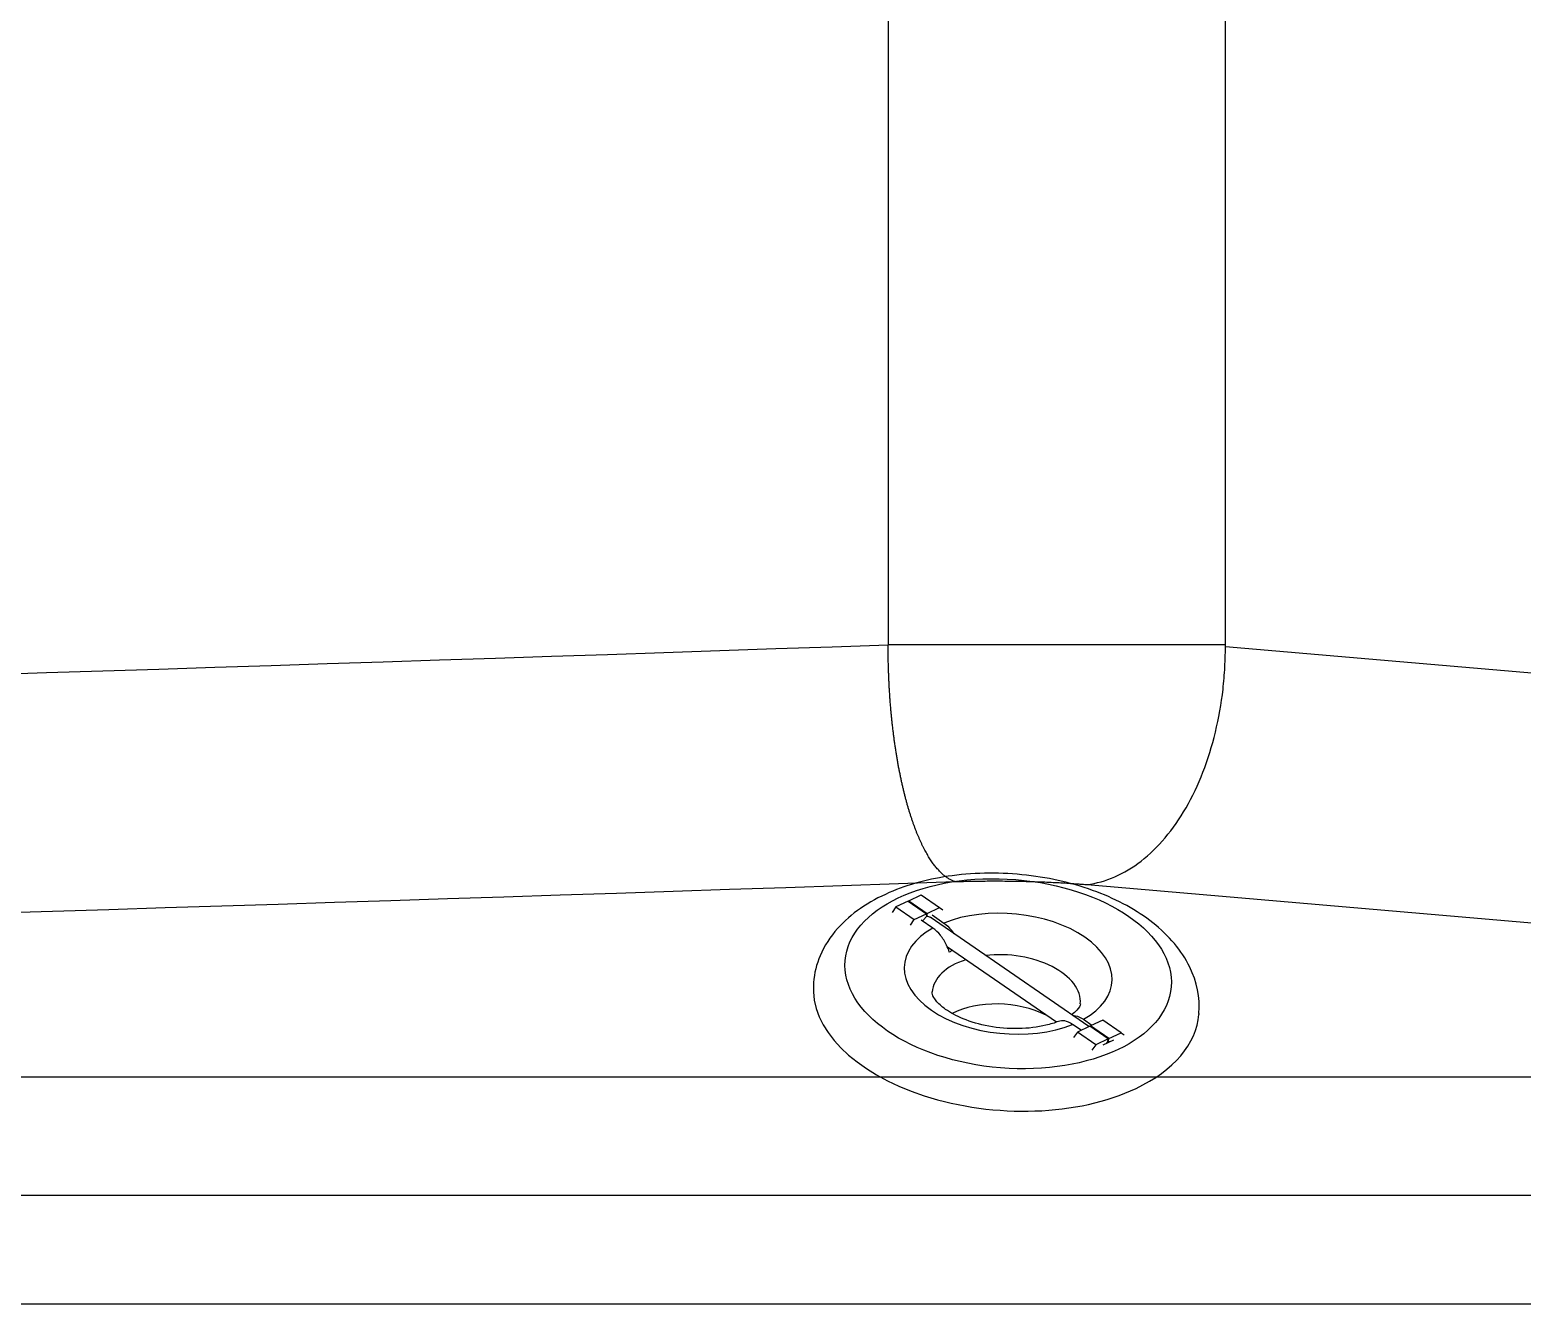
# Model space of a CAD drawing. Header units: inches. Extents: x 0 to 84, y -22 to 124.
# Drawn here: x 52.21 to 58.49, y 10.6 to 15.95 of the extents above; entities that cross this region are included whole.
import ezdxf

# ---------------------------------------------------------------- set-up
doc = ezdxf.new("R2010")
doc.units = ezdxf.units.IN
doc.header["$MEASUREMENT"] = 0
doc.layers.add('1', color=4, linetype='Continuous')

# ---------------------------------------------------------------- blocks, each defined once
blk = doc.blocks.new('TEMPPROB555555')
at = {"layer": '1', "extrusion": (8.32667e-17, 0.816497, 0.57735)}
for p, q in [((-0.3179, 0.7547), (-0.3143, 0.7567)), ((-0.0651, 0.5316), (-0.0651, 0.5479)), ((-0.0651, 0.5316), (-0.0651, 0.4377)), ((-0.0156, 0.503), (-0.0651, 0.5316)), ((-0.022, 0.523), (0.0219, 0.4977)), ((-0.0051, 0.509), (-0.0156, 0.503)), ((-0.0156, 0.503), (-0.0156, 0.4091)), ((-0.0023, 0.5074), (-0.0128, 0.5014)), ((-0.0068, 0.5142), (-0.0051, 0.509)), ((-0.0051, 0.509), (-0.0051, 0.5058)), ((0.0067, 0.5064), (-0.0023, 0.5074)), ((-0.0128, 0.5014), (-0.0128, 0.4075)), ((-0.0128, 0.5014), (0.0367, 0.4728)), ((0.0367, 0.4728), (0.0367, 0.3789)), ((0.0367, 0.4728), (0.065, 0.4728)), ((-0.0651, 0.4377), (-0.0156, 0.4091)), ((-0.022, 0.369), (-0.022, 0.4128)), ((-0.0156, 0.4091), (-0.0128, 0.4107)), ((-0.0128, 0.4075), (0.0367, 0.3789)), ((-0.0091, 0.4053), (-0.0091, -0.4053)), ((0.0219, 0.3874), (0.0219, 0.3437)), ((0.0367, 0.3789), (0.065, 0.3789)), ((0.0529, 0.2825), (0.0529, -0.2732)), ((-0.022, -0.4037), (-0.022, -0.3436)), ((0.0219, -0.369), (0.0219, -0.429)), ((-0.0651, -0.3952), (-0.0651, -0.3788)), ((-0.0156, -0.4237), (-0.0651, -0.3952)), ((-0.0651, -0.4891), (-0.0651, -0.3952)), ((-0.0051, -0.4177), (-0.0156, -0.4237)), ((-0.0156, -0.5176), (-0.0156, -0.4237)), ((-0.0128, -0.4254), (-0.0023, -0.4193)), ((0.0367, -0.4539), (-0.0128, -0.4254)), ((-0.0128, -0.5193), (-0.0128, -0.4254)), ((-0.0116, -0.3977), (-0.0088, -0.4063)), ((-0.0083, -0.4078), (-0.0051, -0.4177)), ((-0.0051, -0.4209), (-0.0051, -0.4177)), ((-0.0023, -0.4193), (0.0148, -0.4212)), ((0.0175, -0.4215), (0.0219, -0.4219)), ((-0.0156, -0.5176), (-0.0651, -0.4891)), ((0.065, -0.4539), (0.0367, -0.4539)), ((0.0367, -0.5478), (0.0367, -0.4539)), ((-0.0128, -0.516), (-0.0156, -0.5176)), ((-0.0128, -0.5193), (0.0367, -0.5478)), ((0.0367, -0.5478), (0.065, -0.5478)), ((0.4946, -0.6526), (0.4982, -0.6506))]:
    blk.add_line(p, q, dxfattribs=at)
at = {"layer": '1'}
for centre, major_axis, start_param, end_param in [((0.0919, 0.0531), (0.4062, -0.7036), 2.356194, 3.141593), ((0.0919, 0.0531), (0.4062, -0.7036), 0, 2.356194), ((0, 0), (-0.2188, 0.3789), -0.714362, 2.285158), ((0.0884, 0.051), (-0.1562, 0.2706), 0, 1.899196), ((0, 0), (-0.2188, 0.3789), 2.426992, 5.42699), ((0.2613, 0.1509), (-0.1494, 0.2588), 0.951605, 2.403948), ((0.0884, 0.051), (-0.1562, 0.2706), 2.194818, 3.141593), ((0.0438, 0.0253), (-0.1648, 0.2854), 2.395012, 2.450246)]:
    blk.add_ellipse(centre, major_axis=major_axis, ratio=0.57735, start_param=start_param, end_param=end_param, dxfattribs=at)
blk.add_ellipse((0, 0), major_axis=(-0.3438, 0.5954), ratio=0.57735, dxfattribs=at)
for points, knots in [([(-0.3179, 0.7547), (-0.3757, 0.7213), (-0.4224, 0.6725), (-0.4946, 0.5453), (-0.5158, 0.4651), (-0.5267, 0.2942), (-0.5173, 0.2037), (-0.4711, 0.0159), (-0.4339, -0.0798), (-0.3353, -0.2646), (-0.2745, -0.3515), (-0.1412, -0.4986), (-0.0708, -0.5588), (0.0835, -0.655), (0.1675, -0.6878), (0.2965, -0.7038), (0.3423, -0.7026), (0.4246, -0.6857), (0.461, -0.672), (0.4946, -0.6526)], [0, 0, 0, 0, 0.271623, 0.271623, 0.580145, 0.580145, 0.881972, 0.881972, 1.19265, 1.19265, 1.509274, 1.509274, 1.807319, 1.807319, 2.133768, 2.133768, 2.315176, 2.315176, 2.473214, 2.473214, 2.473214, 2.473214]), ([(-0.0679, 0.3217), (-0.0614, 0.3254), (-0.0514, 0.3265), (-0.0294, 0.3232), (-0.0197, 0.3207), (-0.0091, 0.3167)], [0, 0, 0, 0, 0.2243789, 0.2243789, 0.3591275, 0.3591275, 0.3591275, 0.3591275]), ([(-0.009, 0.3234), (-0.0115, 0.3266), (-0.0136, 0.3301), (-0.0194, 0.3429), (-0.022, 0.3564), (-0.022, 0.369)], [0.49154017, 0.49154017, 0.49154017, 0.49154017, 0.50971908, 0.50971908, 0.55617109, 0.55617109, 0.55617109, 0.55617109]), ([(0.0219, 0.3437), (0.0219, 0.331), (0.0244, 0.3176), (0.0324, 0.3001), (0.0385, 0.2925), (0.0453, 0.2878)], [0.18530761, 0.18530761, 0.18530761, 0.18530761, 0.23175845, 0.23175845, 0.2731486, 0.2731486, 0.2731486, 0.2731486]), ([(0.0453, 0.2878), (0.0593, 0.2782), (0.0738, 0.2669), (0.1152, 0.2296), (0.1416, 0.1999), (0.1897, 0.1328), (0.211, 0.0958), (0.244, 0.0222), (0.256, -0.0138), (0.2701, -0.0784), (0.2731, -0.1069), (0.2724, -0.1534), (0.2695, -0.1716), (0.2619, -0.1971), (0.2572, -0.2064), (0.2494, -0.2165), (0.247, -0.2182), (0.2446, -0.2196)], [0.570407, 0.570407, 0.570407, 0.570407, 0.723241, 0.723241, 1.007309, 1.007309, 1.295998, 1.295998, 1.567709, 1.567709, 1.811716, 1.811716, 2.030079, 2.030079, 2.219126, 2.219126, 2.355731, 2.355731, 2.355731, 2.355731]), ([(-0.022, -0.3436), (-0.022, -0.331), (-0.0194, -0.3146), (-0.0136, -0.295), (-0.0115, -0.2891), (-0.009, -0.2831)], [0.18530888, 0.18530888, 0.18530888, 0.18530888, 0.23176088, 0.23176088, 0.24993979, 0.24993979, 0.24993979, 0.24993979]), ([(0.0657, -0.2552), (0.0591, -0.2635), (0.0528, -0.2728), (0.0401, -0.2949), (0.0328, -0.3118), (0.0244, -0.34), (0.0219, -0.3563), (0.0219, -0.369)], [0.4331987, 0.4331987, 0.4331987, 0.4331987, 0.4632898, 0.4632898, 0.5097148, 0.5097148, 0.5561656, 0.5561656, 0.5561656, 0.5561656])]:
    blk.add_open_spline(points, degree=3, knots=knots, dxfattribs=at)
blk = doc.blocks.new('2020 RELAY')
at = {"layer": '1', "color": 3, "linetype": 'Continuous', "lineweight": 25}
for p, q in [((55.8204, 28.0669), (55.8201, 12.8695)), ((57.2377, 12.8694), (57.2379, 21.5408)), ((61.1972, 12.5202), (57.2377, 12.8602)), ((56.6563, 11.8613), (60.5645, 11.5257)), ((61.3607, 11.0512), (38.4891, 11.0512)), ((61.3607, 10.5539), (38.4891, 10.5539)), ((69.478, 10.0975), (38.4891, 10.0975))]:
    blk.add_line(p, q, dxfattribs=at)
for centre, radius, start, end in [((17.0951, 1128.2955), 1116.098, 271.213311, 271.9883805), ((17.1087, 1144.5331), 1133.3302, 271.2041295, 271.9716771)]:
    blk.add_arc(centre, radius, start, end, dxfattribs=at)
for points, knots in [([(56.1015, 11.8739), (56.0994, 11.8745), (56.0954, 11.8759), (56.0893, 11.8785), (56.0833, 11.8814), (56.0772, 11.8846), (56.0712, 11.8883), (56.0652, 11.8924), (56.0592, 11.8968), (56.0533, 11.9016), (56.0474, 11.9067), (56.0415, 11.9123), (56.0356, 11.9182), (56.0298, 11.9244), (56.0241, 11.9311), (56.0183, 11.9381), (56.0127, 11.9454), (56.007, 11.9531), (56.0014, 11.9612), (55.9959, 11.9696), (55.9904, 11.9784), (55.985, 11.9875), (55.9796, 11.9969), (55.9743, 12.0067), (55.969, 12.0168), (55.9638, 12.0272), (55.9587, 12.038), (55.9537, 12.0491), (55.9487, 12.0605), (55.9437, 12.0722), (55.9389, 12.0842), (55.9341, 12.0965), (55.9294, 12.1091), (55.9248, 12.1221), (55.9203, 12.1352), (55.9158, 12.1487), (55.9114, 12.1625), (55.9071, 12.1765), (55.9029, 12.1908), (55.8988, 12.2054), (55.8948, 12.2202), (55.8909, 12.2352), (55.887, 12.2505), (55.8833, 12.2661), (55.8796, 12.2819), (55.8761, 12.2979), (55.8726, 12.3141), (55.8693, 12.3305), (55.866, 12.3472), (55.8629, 12.364), (55.8598, 12.381), (55.8569, 12.3983), (55.8541, 12.4157), (55.8513, 12.4333), (55.8487, 12.451), (55.8462, 12.4689), (55.8438, 12.487), (55.8415, 12.5052), (55.8394, 12.5235), (55.8373, 12.542), (55.8353, 12.5606), (55.8335, 12.5794), (55.8318, 12.5982), (55.8302, 12.6171), (55.8287, 12.6362), (55.8273, 12.6553), (55.8261, 12.6745), (55.8249, 12.6938), (55.8239, 12.7131), (55.823, 12.7325), (55.8223, 12.752), (55.8216, 12.7715), (55.8211, 12.7911), (55.8206, 12.8106), (55.8203, 12.8302), (55.8202, 12.8498), (55.8201, 12.8629), (55.8201, 12.8695)], [0, 0, 0, 0, 0.013329, 0.026658, 0.039987, 0.053317, 0.066647, 0.079977, 0.093308, 0.106639, 0.11997, 0.133302, 0.146634, 0.159966, 0.173298, 0.186631, 0.199964, 0.213297, 0.226631, 0.239964, 0.253298, 0.266632, 0.279967, 0.293301, 0.306636, 0.31997, 0.333305, 0.34664, 0.359976, 0.373311, 0.386646, 0.399982, 0.413317, 0.426653, 0.439989, 0.453324, 0.46666, 0.479996, 0.493331, 0.506667, 0.520003, 0.533339, 0.546674, 0.56001, 0.573345, 0.586681, 0.600016, 0.613352, 0.626687, 0.640022, 0.653357, 0.666692, 0.680027, 0.693361, 0.706696, 0.72003, 0.733365, 0.746699, 0.760033, 0.773366, 0.7867, 0.800033, 0.813366, 0.826699, 0.840032, 0.853364, 0.866696, 0.880028, 0.893359, 0.906691, 0.920021, 0.933352, 0.946682, 0.960012, 0.973342, 0.986671, 1, 1, 1, 1]), ([(57.2377, 12.8694), (57.1406, 12.8694), (57.0336, 12.8694), (56.863, 12.8694), (56.8045, 12.8694), (56.6851, 12.8694), (56.6242, 12.8694), (56.501, 12.8694), (56.4387, 12.8694), (56.3135, 12.8694), (56.2507, 12.8694), (56.1257, 12.8694), (56.0634, 12.8694), (55.9712, 12.8695), (55.9406, 12.8695), (55.8951, 12.8695), (55.88, 12.8695), (55.8575, 12.8695), (55.85, 12.8695), (55.8388, 12.8695), (55.835, 12.8695), (55.8276, 12.8695), (55.8238, 12.8695), (55.8201, 12.8695)], [0, 0, 0, 0, 0.25, 0.25, 0.375, 0.375, 0.5, 0.5, 0.625, 0.625, 0.75, 0.75, 0.875, 0.875, 0.9375, 0.9375, 0.96875, 0.96875, 0.984375, 0.984375, 0.992188, 0.992188, 1, 1, 1, 1]), ([(56.6563, 11.8613), (56.6956, 11.8664), (56.7347, 11.8774), (56.8109, 11.9106), (56.848, 11.9328), (56.919, 11.9879), (56.9528, 12.0208), (57.0161, 12.0959), (57.0455, 12.1381), (57.1255, 12.2768), (57.1677, 12.3852), (57.21, 12.5605), (57.2207, 12.6211), (57.2312, 12.7135), (57.2338, 12.7445), (57.2363, 12.7913), (57.2369, 12.8069), (57.2374, 12.8303), (57.2376, 12.8382), (57.2377, 12.8499), (57.2377, 12.8538), (57.2377, 12.8585), (57.2377, 12.8594), (57.2377, 12.8602)], [0.0061404, 0.0061404, 0.0061404, 0.0061404, 0.1311404, 0.1311404, 0.2561404, 0.2561404, 0.3811404, 0.3811404, 0.5061404, 0.5061404, 0.7561404, 0.7561404, 0.8811404, 0.8811404, 0.9436404, 0.9436404, 0.9748904, 0.9748904, 0.9905154, 0.9905154, 0.9983279, 0.9983279, 1, 1, 1, 1]), ([(57.2377, 12.8602), (57.2377, 12.8604), (57.2377, 12.8605), (57.2377, 12.8616), (57.2377, 12.8626), (57.2377, 12.8655), (57.2377, 12.8675), (57.2377, 12.8694)], [0, 0, 0, 0, 0.000280998, 0.000280998, 0.002234123, 0.002234123, 0.006140373, 0.006140373, 0.006140373, 0.006140373]), ([(56.1015, 11.8739), (56.1062, 11.874), (56.1156, 11.8743), (56.1299, 11.8748), (56.1443, 11.8751), (56.1588, 11.8755), (56.1805, 11.8759), (56.2097, 11.8763), (56.2461, 11.8766), (56.2827, 11.8766), (56.3313, 11.8763), (56.3918, 11.8753), (56.4506, 11.8734), (56.4965, 11.8716), (56.5302, 11.8699), (56.5633, 11.8681), (56.5918, 11.8662), (56.6161, 11.8645), (56.6365, 11.863), (56.6497, 11.8619), (56.6563, 11.8613)], [0, 0, 0, 0, 0.025096, 0.050172, 0.075249, 0.100347, 0.125487, 0.18719, 0.249231, 0.310569, 0.372404, 0.495774, 0.619954, 0.682386, 0.745321, 0.808449, 0.871979, 0.914546, 0.9572, 1, 1, 1, 1])]:
    blk.add_open_spline(points, degree=3, knots=knots, dxfattribs=at)
at = {"layer": '1', "rotation": 235.4125447608654}
blk.add_blockref('TEMPPROB555555', (56.3247, 11.4867), dxfattribs=at)

msp = doc.modelspace()

# ---------------------------------------------------------------- block references
msp.add_blockref('2020 RELAY', (0, 0.5))

doc.saveas('drawing.dxf')
